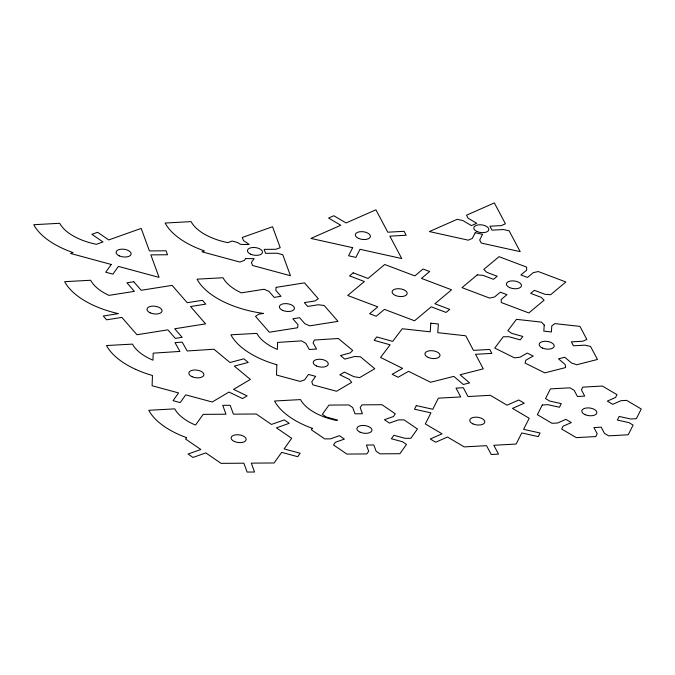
<?xml version="1.0" encoding="UTF-8"?>
<svg xmlns="http://www.w3.org/2000/svg" width="675" height="675" viewBox="0 0 675 675"><rect width="100%" height="100%" fill="white"/><g stroke="black" fill="none" stroke-linecap="round" stroke-linejoin="round"><path stroke-width="1.01" d="M135.641 369.343L136.578 369.765A76.089 38.737 7.2 0 0 152.457 375.502L152.111 385.762L178.571 392.918L173.053 400.663L180.208 402.604L185.726 394.85L212.186 402.005L229.011 392.057L242.57 398.579L247.118 395.896L233.567 389.374L250.391 379.426L234.335 366.128L248.231 362.416L243.894 358.813L229.998 362.534L213.941 349.237L187.186 350.966L182.216 342.141L174.985 342.613L179.955 351.43L153.2 353.152L152.963 360.197A48.921 24.899 7.2 0 1 132.477 344.115L106.507 345.532A76.089 38.737 7.2 0 0 135.641 369.343M276.843 364.77L276.497 375.03L300.189 381.434L304.602 379.865L308.475 374.431L315.63 376.363L311.757 381.797L312.879 384.86L336.563 391.264L351.641 382.362L349.346 379.375L339.846 374.802L344.393 372.111L353.902 376.684L359.707 377.595L374.777 368.693L360.399 356.788L354.569 356.501L344.824 359.117L340.487 355.523L350.232 352.907L352.704 350.409L338.327 338.504L314.364 340.048L313.057 342.858L316.541 349.043L309.302 349.507L305.817 343.322L301.539 340.875L277.585 342.419L277.349 349.456A48.921 24.899 7.2 0 1 256.854 333.374L230.892 334.8A76.089 38.737 7.2 0 0 276.843 364.77M430.802 323.165L430.211 331.838L402.249 328.733L392.69 341.39L376.743 336.918L374.161 340.335L390.108 344.807L380.548 357.463L402.604 368.381L392.158 374.296L398.123 377.249L408.561 371.334L430.616 382.261L453.811 376.363L463.303 384.488L469.572 382.894L460.08 374.768L483.266 368.862L475.546 354.291L491.856 353.405L489.763 349.464L473.462 350.35L465.733 335.787L437.771 332.682L438.362 324L430.802 323.165M544.236 325.038L543.822 331.13L551.382 331.965L551.796 325.882L554.892 323.612L579.935 326.388L586.845 339.441L582.787 341.229L571.345 341.854L573.438 345.794L584.871 345.17L590.549 346.427L597.468 359.471L576.703 364.753L571.438 362.948L564.781 357.244L558.512 358.838L565.169 364.542L565.583 367.58L544.818 372.87L525.066 363.082L525.876 360.18L533.199 356.029L527.242 353.076L519.919 357.227L514.493 357.851L494.741 348.064L503.305 336.741L509.068 336.749L520.248 339.888L522.838 336.471L511.65 333.332L507.887 330.674L516.451 319.343L541.485 322.127L544.236 325.038M276.176 287.348L275.771 290.317L280.986 296.308L274.193 297.388L268.971 291.389L264.119 289.254L241.329 292.857A48.921 24.899 7.2 0 1 223.012 277.746L197.049 279.163A76.089 38.737 7.2 0 0 263.452 313.428L258.787 314.162L255.513 316.356L269.333 332.227L297.641 327.746L298.046 324.785L292.823 318.786L299.624 317.714L304.847 323.705L309.698 325.839L338.006 321.359L324.186 305.497L318.347 304.746L307.657 306.433L304.341 302.619L315.031 300.932L318.305 298.738L304.484 282.867L276.176 287.348M352.662 247.674L348.57 255.766L355.911 257.394L360.003 249.294L401.743 258.542L389.872 236.14L406.181 235.246L404.097 231.306L387.788 232.2L375.916 209.798L346.047 222.961L333.838 215.755L328.582 218.067L340.791 225.273L310.922 238.427L352.662 247.674M475.208 232.706L472.331 238.385L468.264 240.173L429.368 231.559L457.203 219.299L462.881 220.556L471.445 225.61L476.693 223.29L468.138 218.236L466.518 215.19L494.353 202.93L505.423 223.805L501.356 225.593L489.923 226.218L492.007 230.158L503.449 229.534L509.119 230.791L520.189 251.665L481.283 243.059L479.672 240.013L482.549 234.326L475.208 232.706M416.306 405.599L414.475 409.21L430.937 412.855L425.326 423.942L442.049 433.814L430.262 439.003L435.712 442.218L447.491 437.02L464.214 446.892L486.54 445.669L491.223 454.503L498.496 454.106L493.813 445.272L516.147 444.049L521.758 432.962L538.228 436.607L540.051 432.996L523.589 429.351L529.2 418.264L512.485 408.392L524.264 403.203L518.822 399.988L507.035 405.186L490.32 395.314L467.986 396.537L463.303 387.703L456.03 388.1L460.713 396.934L438.379 398.157L432.768 409.244L416.306 405.599M542.287 404.983L537.376 414.678L551.99 423.301L557.617 422.997L565.878 419.361L571.32 422.567L563.06 426.212L561.642 429.005L576.256 437.628L595.78 436.556L597.198 433.772L593.907 427.57L601.18 427.174L604.462 433.367L608.673 435.856L628.197 434.784L633.099 425.098L628.898 422.609L617.347 420.052L619.169 416.441L630.72 418.998L636.348 418.694L641.25 408.999L626.636 400.376L621.008 400.68L612.748 404.325L607.306 401.11L615.566 397.465L616.984 394.673L602.37 386.049L582.846 387.121L581.437 389.905L584.719 396.107L577.446 396.503L574.163 390.31L569.953 387.821L550.429 388.893L545.527 398.579L549.737 401.068L561.279 403.625L559.457 407.236L547.906 404.679L542.287 404.983M111.248 264.465L105.73 272.211L112.885 274.143L118.403 266.397L159.072 277.391L150.854 254.88L167.51 254.762L166.058 250.805L149.403 250.923L141.185 228.412L108.734 239.929L97.597 232.293L91.893 234.318L103.022 241.954L96.407 244.299A48.921 24.899 7.2 0 1 59.721 223.282L33.75 224.707A76.089 38.737 7.2 0 0 73.069 252.577L70.571 253.462L111.248 264.465M245.641 258.542L244.266 260.474L239.853 262.043L201.943 251.792L204.441 250.906A76.089 38.737 7.2 0 1 165.122 223.037L191.093 221.611A48.921 24.899 7.2 0 0 227.779 242.629L232.192 241.059L237.718 242.561L240.266 244.299A48.921 24.899 7.2 0 0 249.176 244.468L243.43 240.536L242.308 237.473L272.557 226.741L280.218 247.717L275.805 249.286L264.119 249.37L265.57 253.328L277.248 253.243L282.783 254.737L290.444 275.721L252.534 265.469L251.421 262.415L254.112 258.626A76.089 38.737 7.2 0 1 245.641 258.542M186.612 437.636L185.6 439.045L200.855 449.499L188.047 454.039L193.016 457.447L205.816 452.9L221.062 463.354L243.869 463.193L247.118 472.07L254.543 472.019L251.294 463.134L274.101 462.974L281.661 452.36L297.709 456.697L300.164 453.246L284.124 448.909L291.676 438.294L276.429 427.849L289.229 423.301L284.268 419.901L271.46 424.44L256.213 413.994L233.407 414.155L230.167 405.278L222.742 405.329L225.982 414.205L203.175 414.366L195.615 424.98L194.788 424.761A48.921 24.899 7.2 0 1 174.749 408.864L148.778 410.29A76.089 38.737 7.2 0 0 186.612 437.636M312.382 428.355L311.377 429.773L324.709 438.91L330.446 438.868L339.432 435.679L344.393 439.079L335.416 442.268L333.509 444.943L346.84 454.072L366.778 453.929L368.685 451.263L366.407 445.036L373.832 444.977L376.11 451.212L379.949 453.836L399.878 453.701L406.485 444.42L402.646 441.788L391.39 438.75L393.854 435.291L405.11 438.337L410.847 438.294L417.454 429.022L404.123 419.884L398.385 419.926L389.407 423.107L384.438 419.707L393.415 416.526L395.322 413.851L381.991 404.713L362.053 404.857L360.155 407.531L362.424 413.758L354.999 413.809L352.73 407.582L348.891 404.949L328.953 405.093L322.346 414.366L326.185 416.998L337.441 420.044L337.061 420.576A48.921 24.899 7.2 0 1 300.527 399.592L274.556 401.009A76.089 38.737 7.2 0 0 312.382 428.355M353.202 272.835L349.532 275.898L364.373 281.517L347.701 295.473L377.814 306.872L369.596 313.748L376.211 316.254L384.429 309.378L414.551 320.777L431.224 306.821L446.065 312.432L449.736 309.369L434.894 303.75L451.575 289.794L421.453 278.395L429.68 271.519L423.056 269.013L414.838 275.898L384.725 264.499L368.044 278.454L353.202 272.835M477.259 274.877L462.004 287.651L489.561 298.08L494.572 296.992L500.335 292.174L506.95 294.671L501.188 299.498L501.289 302.518L528.846 312.947L544.109 300.181L541.097 297.321L530.685 293.38L534.347 290.309L544.759 294.249L550.614 294.739L565.869 281.973L538.312 271.544L533.301 272.624L527.538 277.45L520.923 274.944L526.686 270.127L526.584 267.098L499.028 256.669L483.764 269.443L486.776 272.303L497.188 276.244L493.518 279.315L483.114 275.375L477.259 274.877M133.726 281.728L126.925 282.808L134.367 291.355L108.953 295.372A48.921 24.899 7.2 0 1 90.636 280.26L64.673 281.677A76.089 38.737 7.2 0 0 118.302 313.622L103.292 316.001L106.608 319.815L121.854 317.402L136.957 334.741L167.898 329.847L175.34 338.394L182.132 337.314L174.69 328.767L205.63 323.873L190.527 306.534L205.774 304.121L202.458 300.308L187.211 302.721L172.108 285.382L141.168 290.275L133.726 281.728M360.138 432.211A7.611 3.873 7.2 0 0 371.959 430.397A7.611 3.873 7.2 0 0 361.15 425.579A7.611 3.873 7.2 0 0 360.138 432.211M234.36 441.484A7.611 3.873 7.2 0 0 246.181 439.678A7.611 3.873 7.2 0 0 235.372 434.852A7.611 3.873 7.2 0 0 234.36 441.484M585.039 414.652A7.611 3.873 7.2 0 0 596.852 412.847A7.611 3.873 7.2 0 0 586.052 408.021A7.611 3.873 7.2 0 0 585.039 414.652M542.405 348.038A7.611 3.873 7.2 0 0 554.226 346.233A7.611 3.873 7.2 0 0 543.417 341.407A7.611 3.873 7.2 0 0 542.405 348.038M428.203 357.438A7.611 3.873 7.2 0 0 440.024 355.624A7.611 3.873 7.2 0 0 429.216 350.806A7.611 3.873 7.2 0 0 428.203 357.438M192.088 376.734A7.611 3.873 7.2 0 0 203.909 374.92A7.611 3.873 7.2 0 0 193.101 370.102A7.611 3.873 7.2 0 0 192.088 376.734M316.474 365.993A7.611 3.873 7.2 0 0 328.295 364.188A7.611 3.873 7.2 0 0 317.486 359.362A7.611 3.873 7.2 0 0 316.474 365.993M509.659 287.626A7.611 3.873 7.2 0 0 521.48 285.812A7.611 3.873 7.2 0 0 510.671 280.994A7.611 3.873 7.2 0 0 509.659 287.626M395.356 295.448A7.611 3.873 7.2 0 0 407.177 293.642A7.611 3.873 7.2 0 0 396.368 288.816A7.611 3.873 7.2 0 0 395.356 295.448M150.255 312.879A7.611 3.873 7.2 0 0 162.076 311.065A7.611 3.873 7.2 0 0 151.268 306.239A7.611 3.873 7.2 0 0 150.255 312.879M282.631 310.365A7.611 3.873 7.2 0 0 294.452 308.551A7.611 3.873 7.2 0 0 283.643 303.733A7.611 3.873 7.2 0 0 282.631 310.365M358.585 238.402A7.611 3.873 7.2 0 0 370.406 236.596A7.611 3.873 7.2 0 0 359.598 231.77A7.611 3.873 7.2 0 0 358.585 238.402M477.023 231.533A7.611 3.873 7.2 0 0 488.843 229.728A7.611 3.873 7.2 0 0 478.035 224.902A7.611 3.873 7.2 0 0 477.023 231.533M119.332 255.901A7.611 3.873 7.2 0 0 131.153 254.095A7.611 3.873 7.2 0 0 120.344 249.269A7.611 3.873 7.2 0 0 119.332 255.901M250.703 254.23A7.611 3.873 7.2 0 0 262.524 252.425A7.611 3.873 7.2 0 0 251.716 247.598A7.611 3.873 7.2 0 0 250.703 254.23M472.989 423.917A7.611 3.873 7.2 0 0 484.81 422.111A7.611 3.873 7.2 0 0 474.002 417.285A7.611 3.873 7.2 0 0 472.989 423.917"/></g></svg>
